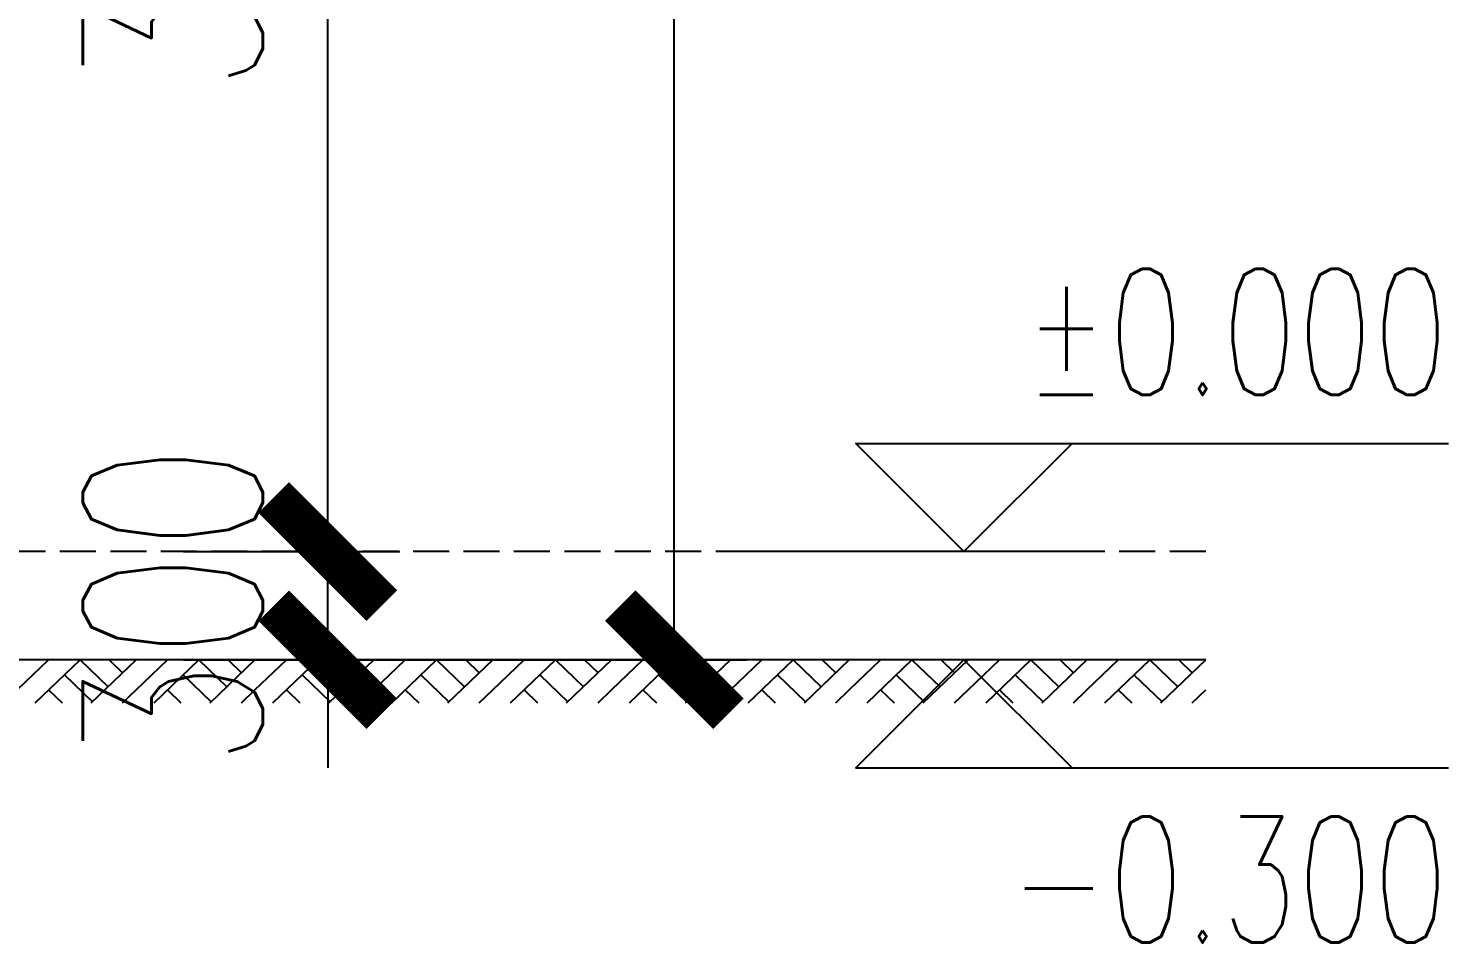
# Model space of a CAD drawing. Extents: x 220580 to 2027826, y -309201 to 71987.
# Drawn here: x 309379 to 313321, y -196382 to -193845 of the extents above; entities that cross this region are included whole.
import ezdxf
from ezdxf.enums import TextEntityAlignment as Align

# ---------------------------------------------------------------- set-up
doc = ezdxf.new("R2010")
doc.units = 0
doc.linetypes.add('DASH', pattern=[0.35, 0.25, -0.1])
doc.linetypes.add('ZN-DOT', pattern=[0.25, 0, -0.25])
for name, color, linetype in [('!ZN6-层高线-8', 8, 'ZN-DOT'), ('3符号', 173, 'Continuous'), ('A-HATCH-2', 251, 'Continuous'), ('AS-WALL', 40, 'Continuous'), ('DIM', 173, 'Continuous')]:
    doc.layers.add(name, color=color, linetype=linetype)
doc.styles.add('DHTEXT-1', font='ROMANS.shx', dxfattribs={"width": 0.7, "bigfont": 'CHINESE.shx'})
doc.styles.add('卓越符号', font='ROMANS.shx', dxfattribs={"width": 0.7, "bigfont": 'CHINESE.shx'})
doc.dimstyles.new('ZN3', dxfattribs={"dimscale": 3, "dimtxt": 2.5, "dimasz": 1.5, "dimexe": 1, "dimexo": 2, "dimgap": 0.9, "dimtad": 1, "dimdec": 0, "dimdsep": 46, "dimtxsty": 'DHTEXT-1', "dimblk": 'ARCHTICK', "dimcen": 2.5, "dimclrd": 173, "dimclre": 173, "dimclrt": 7, "dimazin": 2, "dimtfac": 1, "dimtix": 1, "dimtmove": 2, "dimatfit": 3, "dimfxl": 0, "dimarcsym": 0})

# ---------------------------------------------------------------- blocks, each defined once
blk = doc.blocks.new('_ArchTick')
at = {"color": 0, "linetype": 'ByBlock', "const_width": 0.4}
blk.add_lwpolyline([(-0.5, -0.5), (0.5, 0.5)], dxfattribs=at)
blk = doc.blocks.new('*D1246')
at = {"layer": 'Defpoints', "color": 0, "ltscale": 30, "transparency": 16777216}
for p in [(309855.3, -180797.1), (311171.9, -180797.1), (309855.3, -195597.1)]:
    blk.add_point(p, dxfattribs=at)
at = {"layer": 'DIM', "color": 173, "linetype": 'ByBlock', "lineweight": -2, "ltscale": 30, "transparency": 16777216}
for p, q in [((310255.3, -180797.1), (311371.9, -180797.1)), ((311171.9, -195597.1), (311171.9, -180797.1)), ((310255.3, -195597.1), (311371.9, -195597.1))]:
    blk.add_line(p, q, dxfattribs=at)
at = {"layer": 'DIM', "color": 173, "lineweight": -2, "ltscale": 30, "transparency": 16777216, "xscale": 300, "yscale": 300, "zscale": 300}
for p, rotation in [((311171.9, -180797.1), 90), ((311171.9, -195597.1), 270)]:
    blk.add_blockref('_ArchTick', p, dxfattribs=dict(at, rotation=rotation))
at = {"layer": 'DIM', "color": 7, "ltscale": 30, "transparency": 16777216, "insert": (310741.9, -188197.1), "char_height": 500, "attachment_point": 5, "rotation": 90, "style": 'DHTEXT-1'}
blk.add_mtext('14800', dxfattribs=at)
blk = doc.blocks.new('*D1247')
at = {"layer": 'Defpoints', "color": 0, "ltscale": 30, "transparency": 16777216}
for p in [(309410.2, -195297.1), (310210.2, -195297.1), (309410.2, -195597.1)]:
    blk.add_point(p, dxfattribs=at)
at = {"layer": 'DIM', "color": 173, "linetype": 'ByBlock', "lineweight": -2, "ltscale": 30, "transparency": 16777216}
for p, q in [((310210.2, -195297.1), (310210.2, -194997.1)), ((309810.2, -195297.1), (310410.2, -195297.1)), ((310210.2, -195597.1), (310210.2, -195297.1)), ((309810.2, -195597.1), (310410.2, -195597.1)), ((310210.2, -195597.1), (310210.2, -195897.1))]:
    blk.add_line(p, q, dxfattribs=at)
at = {"layer": 'DIM', "color": 173, "lineweight": -2, "ltscale": 30, "transparency": 16777216, "xscale": 300, "yscale": 300, "zscale": 300}
for p, rotation in [((310210.2, -195297.1), 270), ((310210.2, -195597.1), 90)]:
    blk.add_blockref('_ArchTick', p, dxfattribs=dict(at, rotation=rotation))
at = {"layer": 'DIM', "color": 7, "ltscale": 30, "transparency": 16777216, "insert": (309780.2, -195447.1), "char_height": 500, "attachment_point": 5, "rotation": 90, "style": 'DHTEXT-1'}
blk.add_mtext('300', dxfattribs=at)
blk = doc.blocks.new('*D1248')
at = {"layer": 'Defpoints', "color": 0, "ltscale": 30, "transparency": 16777216}
for p in [(309410.2, -191547.1), (310210.2, -191547.1), (309410.2, -195297.1)]:
    blk.add_point(p, dxfattribs=at)
at = {"layer": 'DIM', "color": 173, "linetype": 'ByBlock', "lineweight": -2, "ltscale": 30, "transparency": 16777216}
for p, q in [((309810.2, -191547.1), (310410.2, -191547.1)), ((310210.2, -195297.1), (310210.2, -191547.1)), ((309810.2, -195297.1), (310410.2, -195297.1))]:
    blk.add_line(p, q, dxfattribs=at)
at = {"layer": 'DIM', "color": 173, "lineweight": -2, "ltscale": 30, "transparency": 16777216, "xscale": 300, "yscale": 300, "zscale": 300}
for p, rotation in [((310210.2, -191547.1), 90), ((310210.2, -195297.1), 270)]:
    blk.add_blockref('_ArchTick', p, dxfattribs=dict(at, rotation=rotation))
at = {"layer": 'DIM', "color": 7, "ltscale": 30, "transparency": 16777216, "insert": (309780.2, -193422.1), "char_height": 500, "attachment_point": 5, "rotation": 90, "style": 'DHTEXT-1'}
blk.add_mtext('3750', dxfattribs=at)
blk = doc.blocks.new('$LinePat$素土夯实')
at = {"color": 0}
for p, q in [((0, -210), (210, 0)), ((120, -300), (420, 0)), ((420, 0), (607.5, -187.5)), ((495, -300), (795, 0)), ((615, 0), (705, -90)), ((315, -105), (502.5, -292.5)), ((210, -210), (300, -300)), ((705, -300), (795, -210))]:
    blk.add_line(p, q, dxfattribs=at)
blk = doc.blocks.new('*U416')
at = {"ltscale": 10}
blk.add_line((3.475, 0), (-6.849, 0), dxfattribs=at)
blk.add_lwpolyline([(3, 3), (0, 0), (-3, 3), (13.45, 3)])
at = {"color": 0, "style": '卓越符号', "width": 0.7, "flags": 8}
blk.add_attdef('±0.000', text='', height=3.5, dxfattribs=at).set_placement((13.45, 4.35), align=Align.RIGHT)
blk = doc.blocks.new('*U417')
at = {"ltscale": 10}
blk.add_line((3.475, 0), (-6.849, 0), dxfattribs=at)
blk.add_lwpolyline([(3, -3), (0, 0), (-3, -3), (13.45, -3)])
at = {"color": 0, "style": '卓越符号', "width": 0.7, "flags": 8}
blk.add_attdef('±0.000', text='', height=3.5, dxfattribs=at).set_placement((13.45, -7.85), align=Align.RIGHT)

msp = doc.modelspace()

# ---------------------------------------------------------------- linework, layer by layer
at = {"layer": '!ZN6-层高线-8', "linetype": 'DASH', "ltscale": 400}
msp.add_line((312646.9, -195297.1), (306087.4, -195297.1), dxfattribs=at)
at = {"layer": 'AS-WALL'}
msp.add_lwpolyline([(312646.9, -195597.1), (307499.2, -195597.1), (307499.2, -195597.1)], dxfattribs=at)

# ---------------------------------------------------------------- block references
at = {"layer": '3符号', "color": 7}
ref = msp.add_blockref('*U416', (311975.8, -195297.1), dxfattribs=dict(at, xscale=100, yscale=100, zscale=100))
ref.add_attrib('±0.000', '%%P0.000', dxfattribs={"layer": '0', "color": 0, "height": 350, "style": '卓越符号', "width": 0.7}).set_placement((313320.8, -194862.1), align=Align.RIGHT)
ref = msp.add_blockref('*U417', (311975.8, -195597.1), dxfattribs=dict(at, xscale=100, yscale=100, zscale=100))
ref.add_attrib('±0.000', '-0.300', dxfattribs={"layer": '0', "color": 0, "height": 350, "style": '卓越符号', "width": 0.7}).set_placement((313320.8, -196382.1), align=Align.RIGHT)
at = {"layer": 'A-HATCH-2', "xscale": 0.4149008629672152, "yscale": 0.4, "zscale": 0.4}
for p in [(309348.4, -195597.1), (309678.3, -195597.1), (310008.1, -195597.1), (310338, -195597.1), (310667.8, -195597.1), (310997.6, -195597.1), (311327.5, -195597.1), (311657.3, -195597.1), (311987.2, -195597.1), (312317, -195597.1)]:
    msp.add_blockref('$LinePat$素土夯实', p, dxfattribs=at)

# ---------------------------------------------------------------- dimensions: what is measured, and where the dimension line sits
at = {"layer": 'DIM', "ltscale": 30}
for p1, p2, distance, picture, middle in [((309855.3, -195597.1), (309855.3, -180797.1), -1316.6, '*D1246', (310741.9, -188197.1)), ((309410.2, -195297.1), (309410.2, -191547.1), -800, '*D1248', (309780.2, -193422.1)), ((309410.2, -195597.1), (309410.2, -195297.1), -800, '*D1247', (309780.2, -195447.1))]:
    dim = msp.add_aligned_dim(p1=p1, p2=p2, distance=distance, dimstyle='ZN3', override={"dimscale": 200}, dxfattribs=at)
    dim.commit()
    dim.dimension.update_dxf_attribs({"geometry": picture, "text_midpoint": middle})

doc.saveas('drawing.dxf')
